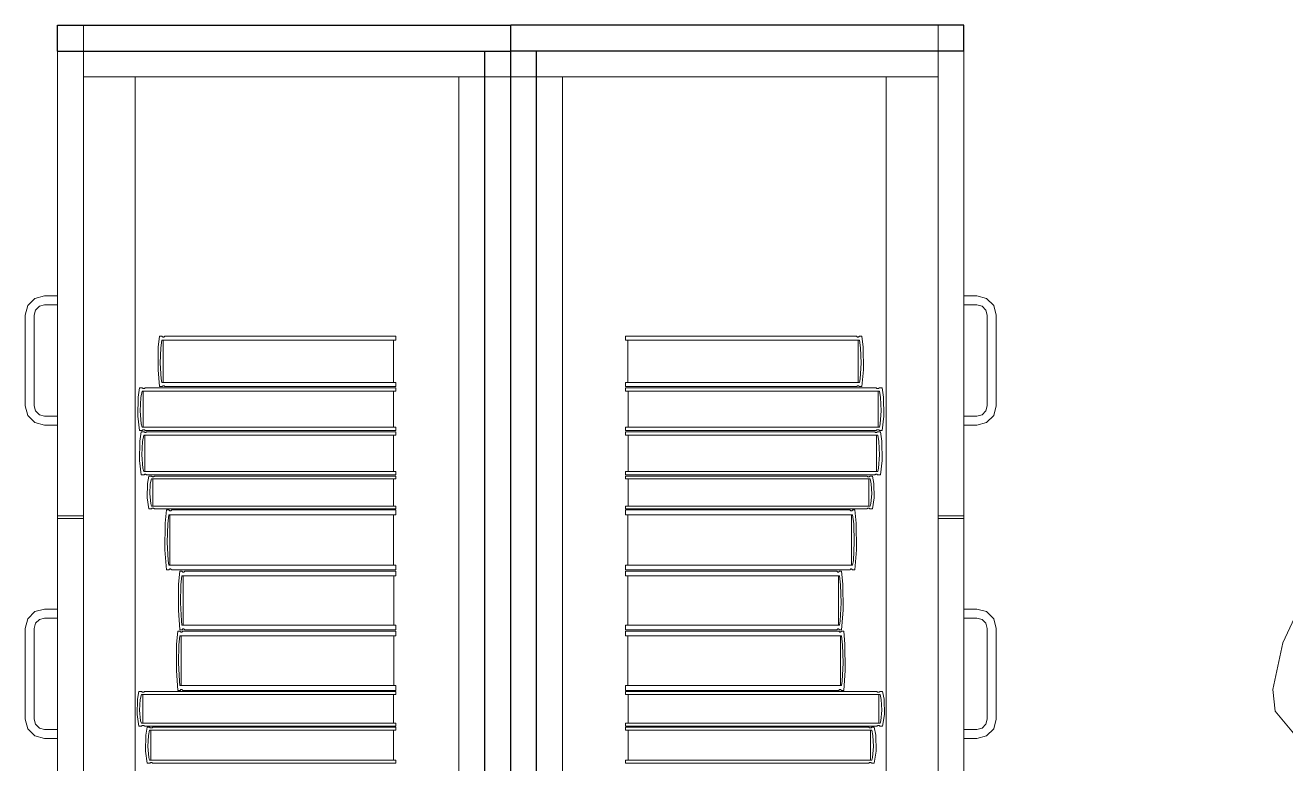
# Model space of a CAD drawing. Header units: inches. Extents: x -38 to 5698, y -33 to 92.
# Drawn here: x 290.36 to 291.334, y 30.779 to 31.35 of the extents above; entities that cross this region are included whole.
import ezdxf

# ---------------------------------------------------------------- set-up
doc = ezdxf.new("R2010")
doc.units = ezdxf.units.IN
doc.header["$MEASUREMENT"] = 0
doc.set_wipeout_variables(frame=1)
doc.linetypes.add('Wipeout_Contour', pattern=[1, 0, -1])
doc.layers.add('Interior - Mobiliario', color=7, linetype='Continuous')

msp = doc.modelspace()

# ---------------------------------------------------------------- linework, layer by layer
at = {"layer": 'Interior - Mobiliario', "color": 175, "linetype": 'Continuous', "lineweight": 13}
for p, q in [((290.71494, 31.33001), (290.40494, 31.33001)), ((290.40494, 31.33001), (290.40494, 29.87001)), ((290.71494, 29.87001), (290.71494, 31.33001)), ((290.75494, 31.33001), (291.06494, 31.33001)), ((290.75494, 29.87001), (290.75494, 31.33001)), ((291.06494, 31.33001), (291.06494, 29.87001)), ((290.44494, 31.31001), (290.40494, 31.31001)), ((290.40494, 31.31001), (290.40494, 29.89001)), ((290.69494, 31.31001), (290.44494, 31.31001)), ((290.44494, 29.89001), (290.44494, 31.31001)), ((290.69494, 31.31001), (290.69494, 29.89001)), ((290.77494, 31.31001), (291.02494, 31.31001)), ((290.77494, 31.31001), (290.77494, 29.89001)), ((291.02494, 31.31001), (291.06494, 31.31001)), ((291.02494, 29.89001), (291.02494, 31.31001)), ((291.06494, 31.31001), (291.06494, 29.89001)), ((290.36195, 31.13351), (290.36744, 31.139)), ((290.36744, 31.139), (290.37494, 31.14101)), ((290.37494, 31.14101), (290.38494, 31.14101)), ((290.38494, 31.14101), (290.38494, 31.13401)), ((291.09494, 31.14101), (291.08494, 31.14101)), ((291.08494, 31.14101), (291.08494, 31.13401)), ((291.10244, 31.139), (291.09494, 31.14101)), ((291.10793, 31.13351), (291.10244, 31.139)), ((290.35994, 31.12601), (290.36195, 31.13351)), ((290.35994, 31.05601), (290.35994, 31.12601)), ((290.36801, 31.13001), (290.36694, 31.12601)), ((290.36694, 31.12601), (290.36694, 31.05601)), ((290.37094, 31.13293), (290.36801, 31.13001)), ((290.37494, 31.13401), (290.37094, 31.13293)), ((290.38494, 31.13401), (290.37494, 31.13401)), ((291.08494, 31.13401), (291.09494, 31.13401)), ((291.09494, 31.13401), (291.09894, 31.13293)), ((291.09894, 31.13293), (291.10187, 31.13001)), ((291.10187, 31.13001), (291.10294, 31.12601)), ((291.10294, 31.12601), (291.10294, 31.05601)), ((291.10994, 31.12601), (291.10793, 31.13351)), ((291.10994, 31.05601), (291.10994, 31.12601)), ((290.46375, 31.10973), (290.46275, 31.10121)), ((290.46574, 31.10973), (290.46375, 31.10973)), ((290.46474, 31.1008), (290.46558, 31.10662)), ((290.46558, 31.10662), (290.64628, 31.10662)), ((290.46584, 31.10958), (290.46574, 31.10973)), ((290.46607, 31.10935), (290.46584, 31.10958)), ((290.46632, 31.10918), (290.46607, 31.10935)), ((290.46658, 31.10909), (290.46632, 31.10918)), ((290.46649, 31.10662), (290.46649, 31.07397)), ((290.46685, 31.10908), (290.46658, 31.10909)), ((290.46712, 31.10915), (290.46685, 31.10908)), ((290.46737, 31.1093), (290.46712, 31.10915)), ((290.46761, 31.10952), (290.46737, 31.1093)), ((290.46776, 31.10973), (290.46761, 31.10952)), ((290.64628, 31.10973), (290.46776, 31.10973)), ((290.64446, 31.07397), (290.64446, 31.10662)), ((290.64628, 31.10662), (290.64628, 31.10973)), ((290.8236, 31.10662), (290.8236, 31.10973)), ((290.8236, 31.10973), (291.00212, 31.10973)), ((291.0043, 31.10662), (290.8236, 31.10662)), ((290.82542, 31.07397), (290.82542, 31.10662)), ((291.00212, 31.10973), (291.00227, 31.10952)), ((291.00227, 31.10952), (291.00251, 31.1093)), ((291.00251, 31.1093), (291.00276, 31.10915)), ((291.00276, 31.10915), (291.00303, 31.10908)), ((291.00303, 31.10908), (291.0033, 31.10909)), ((291.0033, 31.10909), (291.00356, 31.10918)), ((291.00339, 31.10662), (291.00339, 31.07397)), ((291.00356, 31.10918), (291.00381, 31.10935)), ((291.00381, 31.10935), (291.00404, 31.10958)), ((291.00404, 31.10958), (291.00414, 31.10973)), ((291.00414, 31.10973), (291.00613, 31.10973)), ((291.00514, 31.1008), (291.0043, 31.10662)), ((291.00613, 31.10973), (291.00713, 31.10121)), ((290.46275, 31.10121), (290.46253, 31.08382)), ((290.46427, 31.08884), (290.46474, 31.1008)), ((291.00561, 31.08884), (291.00514, 31.1008)), ((291.00713, 31.10121), (291.00735, 31.08382)), ((290.46504, 31.07692), (290.46427, 31.08884)), ((291.00484, 31.07692), (291.00561, 31.08884)), ((290.46253, 31.08382), (290.46375, 31.07086)), ((291.00735, 31.08382), (291.00613, 31.07086)), ((290.44817, 31.06986), (290.44709, 31.06265)), ((290.45033, 31.06986), (290.44817, 31.06986)), ((290.45044, 31.06973), (290.45033, 31.06986)), ((290.45069, 31.06953), (290.45044, 31.06973)), ((290.45096, 31.06939), (290.45069, 31.06953)), ((290.45124, 31.06932), (290.45096, 31.06939)), ((290.45154, 31.06931), (290.45124, 31.06932)), ((290.45183, 31.06937), (290.45154, 31.06931)), ((290.4521, 31.0695), (290.45183, 31.06937)), ((290.45236, 31.06968), (290.4521, 31.0695)), ((290.45252, 31.06986), (290.45236, 31.06968)), ((290.64628, 31.06986), (290.45252, 31.06986)), ((290.46375, 31.07086), (290.46574, 31.07086)), ((290.46558, 31.07397), (290.46504, 31.07692)), ((290.64628, 31.07397), (290.46558, 31.07397)), ((290.46574, 31.07086), (290.46589, 31.07107)), ((290.46589, 31.07107), (290.46612, 31.07129)), ((290.46612, 31.07129), (290.46638, 31.07144)), ((290.46638, 31.07144), (290.46664, 31.07151)), ((290.46664, 31.07151), (290.46691, 31.0715)), ((290.46691, 31.0715), (290.46718, 31.07141)), ((290.46718, 31.07141), (290.46743, 31.07125)), ((290.46743, 31.07125), (290.46766, 31.07101)), ((290.46766, 31.07101), (290.46776, 31.07086)), ((290.46776, 31.07086), (290.64628, 31.07086)), ((290.64628, 31.07086), (290.64628, 31.07397)), ((290.64628, 31.06723), (290.64628, 31.06986)), ((290.8236, 31.07086), (290.8236, 31.07397)), ((290.8236, 31.07397), (291.0043, 31.07397)), ((291.00212, 31.07086), (290.8236, 31.07086)), ((290.8236, 31.06723), (290.8236, 31.06986)), ((290.8236, 31.06986), (291.01736, 31.06986)), ((291.00222, 31.07101), (291.00212, 31.07086)), ((291.00245, 31.07125), (291.00222, 31.07101)), ((291.0027, 31.07141), (291.00245, 31.07125)), ((291.00297, 31.0715), (291.0027, 31.07141)), ((291.00324, 31.07151), (291.00297, 31.0715)), ((291.0035, 31.07144), (291.00324, 31.07151)), ((291.00376, 31.07129), (291.0035, 31.07144)), ((291.00399, 31.07107), (291.00376, 31.07129)), ((291.00414, 31.07086), (291.00399, 31.07107)), ((291.00613, 31.07086), (291.00414, 31.07086)), ((291.0043, 31.07397), (291.00484, 31.07692)), ((291.01736, 31.06986), (291.01752, 31.06968)), ((291.01752, 31.06968), (291.01778, 31.0695)), ((291.01778, 31.0695), (291.01806, 31.06937)), ((291.01806, 31.06937), (291.01834, 31.06931)), ((291.01834, 31.06931), (291.01864, 31.06932)), ((291.01864, 31.06932), (291.01892, 31.06939)), ((291.01892, 31.06939), (291.01919, 31.06953)), ((291.01919, 31.06953), (291.01945, 31.06973)), ((291.01945, 31.06973), (291.01956, 31.06986)), ((291.01956, 31.06986), (291.02171, 31.06986)), ((291.02171, 31.06986), (291.02279, 31.06265)), ((290.44709, 31.06265), (290.44684, 31.04795)), ((290.44874, 31.05219), (290.44924, 31.06231)), ((290.44924, 31.06231), (290.45015, 31.06723)), ((290.45015, 31.06723), (290.64628, 31.06723)), ((290.45114, 31.06723), (290.45114, 31.03962)), ((290.6443, 31.03962), (290.6443, 31.06723)), ((291.01973, 31.06723), (290.8236, 31.06723)), ((290.82558, 31.03962), (290.82558, 31.06723)), ((291.01874, 31.06723), (291.01874, 31.03962)), ((291.02064, 31.06231), (291.01973, 31.06723)), ((291.02114, 31.05219), (291.02064, 31.06231)), ((291.02279, 31.06265), (291.02304, 31.04795)), ((290.36195, 31.04851), (290.35994, 31.05601)), ((290.36744, 31.04302), (290.36195, 31.04851)), ((290.36694, 31.05601), (290.36801, 31.05201)), ((290.36801, 31.05201), (290.37094, 31.04908)), ((290.37094, 31.04908), (290.37494, 31.04801)), ((290.44957, 31.04211), (290.44874, 31.05219)), ((291.02031, 31.04211), (291.02114, 31.05219)), ((291.09894, 31.04908), (291.09494, 31.04801)), ((291.10187, 31.05201), (291.09894, 31.04908)), ((291.10294, 31.05601), (291.10187, 31.05201)), ((291.10244, 31.04302), (291.10793, 31.04851)), ((291.10793, 31.04851), (291.10994, 31.05601)), ((290.37494, 31.04101), (290.36744, 31.04302)), ((290.37494, 31.04801), (290.38494, 31.04801)), ((290.38494, 31.04101), (290.37494, 31.04101)), ((290.38494, 31.04801), (290.38494, 31.04101)), ((290.44684, 31.04795), (290.44817, 31.03699)), ((290.45015, 31.03962), (290.44957, 31.04211)), ((290.64628, 31.03962), (290.45015, 31.03962)), ((290.64628, 31.03699), (290.64628, 31.03962)), ((290.8236, 31.03699), (290.8236, 31.03962)), ((290.8236, 31.03962), (291.01973, 31.03962)), ((291.01973, 31.03962), (291.02031, 31.04211)), ((291.02304, 31.04795), (291.02171, 31.03699)), ((291.09494, 31.04801), (291.08494, 31.04801)), ((291.08494, 31.04801), (291.08494, 31.04101)), ((291.08494, 31.04101), (291.09494, 31.04101)), ((291.09494, 31.04101), (291.10244, 31.04302)), ((290.44841, 31.02867), (290.44816, 31.01373)), ((290.44817, 31.03699), (290.45033, 31.03699)), ((290.44948, 31.03599), (290.44841, 31.02867)), ((290.45162, 31.03599), (290.44948, 31.03599)), ((290.45033, 31.03699), (290.45049, 31.03717)), ((290.45049, 31.03717), (290.45074, 31.03736)), ((290.45055, 31.02832), (290.45145, 31.03332)), ((290.45074, 31.03736), (290.45102, 31.03748)), ((290.45102, 31.03748), (290.45131, 31.03754)), ((290.45131, 31.03754), (290.4516, 31.03753)), ((290.45145, 31.03332), (290.64628, 31.03332)), ((290.4516, 31.03753), (290.45189, 31.03746)), ((290.45173, 31.03586), (290.45162, 31.03599)), ((290.45198, 31.03566), (290.45173, 31.03586)), ((290.45189, 31.03746), (290.45216, 31.03732)), ((290.45225, 31.03552), (290.45198, 31.03566)), ((290.45216, 31.03732), (290.45241, 31.03712)), ((290.45253, 31.03544), (290.45225, 31.03552)), ((290.45241, 31.03712), (290.45252, 31.03699)), ((290.45243, 31.03332), (290.45243, 31.00527)), ((290.45252, 31.03699), (290.64628, 31.03699)), ((290.45282, 31.03543), (290.45253, 31.03544)), ((290.45311, 31.03549), (290.45282, 31.03543)), ((290.45339, 31.03562), (290.45311, 31.03549)), ((290.45364, 31.03581), (290.45339, 31.03562)), ((290.4538, 31.03599), (290.45364, 31.03581)), ((290.64628, 31.03599), (290.4538, 31.03599)), ((290.64432, 31.00527), (290.64432, 31.03332)), ((290.64628, 31.03332), (290.64628, 31.03599)), ((291.01736, 31.03699), (290.8236, 31.03699)), ((290.8236, 31.03332), (290.8236, 31.03599)), ((290.8236, 31.03599), (291.01608, 31.03599)), ((291.01843, 31.03332), (290.8236, 31.03332)), ((290.82557, 31.00527), (290.82557, 31.03332)), ((291.01608, 31.03599), (291.01624, 31.03581)), ((291.01624, 31.03581), (291.0165, 31.03562)), ((291.0165, 31.03562), (291.01677, 31.03549)), ((291.01677, 31.03549), (291.01706, 31.03543)), ((291.01706, 31.03543), (291.01735, 31.03544)), ((291.01735, 31.03544), (291.01763, 31.03552)), ((291.01747, 31.03712), (291.01736, 31.03699)), ((291.01745, 31.03332), (291.01745, 31.00527)), ((291.01772, 31.03732), (291.01747, 31.03712)), ((291.01763, 31.03552), (291.0179, 31.03566)), ((291.01799, 31.03746), (291.01772, 31.03732)), ((291.0179, 31.03566), (291.01815, 31.03586)), ((291.01828, 31.03753), (291.01799, 31.03746)), ((291.01815, 31.03586), (291.01826, 31.03599)), ((291.01826, 31.03599), (291.0204, 31.03599)), ((291.01857, 31.03754), (291.01828, 31.03753)), ((291.01934, 31.02832), (291.01843, 31.03332)), ((291.01886, 31.03748), (291.01857, 31.03754)), ((291.01914, 31.03736), (291.01886, 31.03748)), ((291.01939, 31.03717), (291.01914, 31.03736)), ((291.01956, 31.03699), (291.01939, 31.03717)), ((291.02171, 31.03699), (291.01956, 31.03699)), ((291.0204, 31.03599), (291.02148, 31.02867)), ((291.02148, 31.02867), (291.02172, 31.01373)), ((290.45004, 31.01804), (290.45055, 31.02832)), ((291.01984, 31.01804), (291.01934, 31.02832)), ((290.44816, 31.01373), (290.44948, 31.0026)), ((290.45087, 31.0078), (290.45004, 31.01804)), ((291.01901, 31.0078), (291.01984, 31.01804)), ((291.02172, 31.01373), (291.0204, 31.0026)), ((290.44948, 31.0026), (290.45162, 31.0026)), ((290.45145, 31.00527), (290.45087, 31.0078)), ((290.64628, 31.00527), (290.45145, 31.00527)), ((290.45162, 31.0026), (290.45178, 31.00277)), ((290.45178, 31.00277), (290.45204, 31.00297)), ((290.45204, 31.00297), (290.45231, 31.00309)), ((290.45231, 31.00309), (290.4526, 31.00315)), ((290.4526, 31.00315), (290.45289, 31.00315)), ((290.45289, 31.00315), (290.45317, 31.00307)), ((290.45317, 31.00307), (290.45344, 31.00293)), ((290.45344, 31.00293), (290.45369, 31.00273)), ((290.45369, 31.00273), (290.4538, 31.0026)), ((290.4538, 31.0026), (290.64628, 31.0026)), ((290.45553, 31.0016), (290.45448, 30.9961)), ((290.4576, 31.0016), (290.45553, 31.0016)), ((290.45656, 30.99584), (290.45743, 30.99959)), ((290.45743, 30.99959), (290.64628, 30.99959)), ((290.4577, 31.0015), (290.4576, 31.0016)), ((290.45795, 31.00135), (290.4577, 31.0015)), ((290.45821, 31.00124), (290.45795, 31.00135)), ((290.45848, 31.00118), (290.45821, 31.00124)), ((290.45839, 30.99959), (290.45839, 30.97854)), ((290.45877, 31.00118), (290.45848, 31.00118)), ((290.45904, 31.00122), (290.45877, 31.00118)), ((290.45931, 31.00132), (290.45904, 31.00122)), ((290.45955, 31.00146), (290.45931, 31.00132)), ((290.45971, 31.0016), (290.45955, 31.00146)), ((290.64628, 31.0016), (290.45971, 31.0016)), ((290.64438, 30.97854), (290.64438, 30.99959)), ((290.64628, 31.0026), (290.64628, 31.00527)), ((290.64628, 30.99959), (290.64628, 31.0016)), ((290.8236, 31.0026), (290.8236, 31.00527)), ((290.8236, 31.00527), (291.01843, 31.00527)), ((291.01608, 31.0026), (290.8236, 31.0026)), ((290.8236, 30.99959), (290.8236, 31.0016)), ((290.8236, 31.0016), (291.01017, 31.0016)), ((291.01245, 30.99959), (290.8236, 30.99959)), ((290.82551, 30.97854), (290.82551, 30.99959)), ((291.01017, 31.0016), (291.01033, 31.00146)), ((291.01033, 31.00146), (291.01057, 31.00132)), ((291.01057, 31.00132), (291.01084, 31.00122)), ((291.01084, 31.00122), (291.01112, 31.00118)), ((291.01112, 31.00118), (291.0114, 31.00118)), ((291.0114, 31.00118), (291.01167, 31.00124)), ((291.01149, 30.99959), (291.01149, 30.97854)), ((291.01167, 31.00124), (291.01194, 31.00135)), ((291.01194, 31.00135), (291.01218, 31.0015)), ((291.01218, 31.0015), (291.01228, 31.0016)), ((291.01228, 31.0016), (291.01436, 31.0016)), ((291.01332, 30.99584), (291.01245, 30.99959)), ((291.01436, 31.0016), (291.0154, 30.9961)), ((291.01619, 31.00273), (291.01608, 31.0026)), ((291.01644, 31.00293), (291.01619, 31.00273)), ((291.01671, 31.00307), (291.01644, 31.00293)), ((291.01699, 31.00315), (291.01671, 31.00307)), ((291.01728, 31.00315), (291.01699, 31.00315)), ((291.01757, 31.00309), (291.01728, 31.00315)), ((291.01784, 31.00297), (291.01757, 31.00309)), ((291.0181, 31.00277), (291.01784, 31.00297)), ((291.01826, 31.0026), (291.0181, 31.00277)), ((291.0204, 31.0026), (291.01826, 31.0026)), ((291.01843, 31.00527), (291.01901, 31.0078)), ((290.45448, 30.9961), (290.45424, 30.98489)), ((290.45607, 30.98813), (290.45656, 30.99584)), ((291.01381, 30.98813), (291.01332, 30.99584)), ((291.0154, 30.9961), (291.01564, 30.98489)), ((290.45424, 30.98489), (290.45553, 30.97654)), ((290.45687, 30.98044), (290.45607, 30.98813)), ((290.45743, 30.97854), (290.45687, 30.98044)), ((291.01245, 30.97854), (291.01301, 30.98044)), ((291.01301, 30.98044), (291.01381, 30.98813)), ((291.01564, 30.98489), (291.01436, 30.97654)), ((290.38494, 30.97101), (290.40494, 30.97101)), ((290.45553, 30.97654), (290.4576, 30.97654)), ((290.64628, 30.97854), (290.45743, 30.97854)), ((290.4576, 30.97654), (290.45776, 30.97667)), ((290.45776, 30.97667), (290.458, 30.97681)), ((290.458, 30.97681), (290.45827, 30.97691)), ((290.45827, 30.97691), (290.45855, 30.97696)), ((290.45855, 30.97696), (290.45883, 30.97695)), ((290.45883, 30.97695), (290.4591, 30.97689)), ((290.4591, 30.97689), (290.45937, 30.97679)), ((290.45937, 30.97679), (290.45961, 30.97663)), ((290.45961, 30.97663), (290.45971, 30.97654)), ((290.45971, 30.97654), (290.64628, 30.97654)), ((290.46909, 30.97554), (290.46812, 30.96538)), ((290.47102, 30.97554), (290.46909, 30.97554)), ((290.47005, 30.9649), (290.47086, 30.97183)), ((290.47086, 30.97183), (290.64628, 30.97183)), ((290.47111, 30.97536), (290.47102, 30.97554)), ((290.47134, 30.97508), (290.47111, 30.97536)), ((290.47158, 30.97488), (290.47134, 30.97508)), ((290.47184, 30.97477), (290.47158, 30.97488)), ((290.47175, 30.97183), (290.47175, 30.93293)), ((290.4721, 30.97476), (290.47184, 30.97477)), ((290.47236, 30.97485), (290.4721, 30.97476)), ((290.4726, 30.97502), (290.47236, 30.97485)), ((290.47283, 30.97529), (290.4726, 30.97502)), ((290.47298, 30.97554), (290.47283, 30.97529)), ((290.64628, 30.97554), (290.47298, 30.97554)), ((290.64451, 30.93293), (290.64451, 30.97183)), ((290.64628, 30.97654), (290.64628, 30.97854)), ((290.64628, 30.97183), (290.64628, 30.97554)), ((290.8236, 30.97654), (290.8236, 30.97854)), ((290.8236, 30.97854), (291.01245, 30.97854)), ((291.01017, 30.97654), (290.8236, 30.97654)), ((290.8236, 30.97183), (290.8236, 30.97554)), ((290.8236, 30.97554), (290.9969, 30.97554)), ((290.99902, 30.97183), (290.8236, 30.97183)), ((290.82537, 30.93293), (290.82537, 30.97183)), ((290.9969, 30.97554), (290.99705, 30.97529)), ((290.99705, 30.97529), (290.99728, 30.97502)), ((290.99728, 30.97502), (290.99752, 30.97485)), ((290.99752, 30.97485), (290.99778, 30.97476)), ((290.99778, 30.97476), (290.99804, 30.97477)), ((290.99804, 30.97477), (290.9983, 30.97488)), ((290.99813, 30.97183), (290.99813, 30.93293)), ((290.9983, 30.97488), (290.99854, 30.97508)), ((290.99854, 30.97508), (290.99877, 30.97536)), ((290.99877, 30.97536), (290.99887, 30.97554)), ((290.99887, 30.97554), (291.00079, 30.97554)), ((290.99983, 30.9649), (290.99902, 30.97183)), ((291.00079, 30.97554), (291.00176, 30.96538)), ((291.01028, 30.97663), (291.01017, 30.97654)), ((291.01052, 30.97679), (291.01028, 30.97663)), ((291.01078, 30.97689), (291.01052, 30.97679)), ((291.01105, 30.97695), (291.01078, 30.97689)), ((291.01134, 30.97696), (291.01105, 30.97695)), ((291.01161, 30.97691), (291.01134, 30.97696)), ((291.01188, 30.97681), (291.01161, 30.97691)), ((291.01212, 30.97667), (291.01188, 30.97681)), ((291.01228, 30.97654), (291.01212, 30.97667)), ((291.01436, 30.97654), (291.01228, 30.97654)), ((291.08494, 30.97101), (291.06494, 30.97101)), ((290.38494, 30.61001), (290.38494, 30.96901)), ((290.38494, 30.96901), (290.40494, 30.96901)), ((290.40494, 30.61001), (290.40494, 30.96901)), ((290.46812, 30.96538), (290.4679, 30.94467)), ((290.4696, 30.95064), (290.47005, 30.9649)), ((291.00028, 30.95064), (290.99983, 30.9649)), ((291.00176, 30.96538), (291.00198, 30.94467)), ((291.06494, 30.61001), (291.06494, 30.96901)), ((291.08494, 30.96901), (291.06494, 30.96901)), ((291.08494, 30.61001), (291.08494, 30.96901)), ((290.4679, 30.94467), (290.46909, 30.92923)), ((290.47034, 30.93645), (290.4696, 30.95064)), ((290.99954, 30.93645), (291.00028, 30.95064)), ((291.00198, 30.94467), (291.00079, 30.92923)), ((290.47086, 30.93293), (290.47034, 30.93645)), ((290.64628, 30.93293), (290.47086, 30.93293)), ((290.64628, 30.92923), (290.64628, 30.93293)), ((290.8236, 30.92923), (290.8236, 30.93293)), ((290.8236, 30.93293), (290.99902, 30.93293)), ((290.99902, 30.93293), (290.99954, 30.93645)), ((290.46909, 30.92923), (290.47102, 30.92923)), ((290.47102, 30.92923), (290.47116, 30.92948)), ((290.47116, 30.92948), (290.47139, 30.92974)), ((290.47139, 30.92974), (290.47164, 30.92992)), ((290.47164, 30.92992), (290.4719, 30.93)), ((290.4719, 30.93), (290.47216, 30.92999)), ((290.47216, 30.92999), (290.47241, 30.92989)), ((290.47241, 30.92989), (290.47266, 30.92969)), ((290.47266, 30.92969), (290.47288, 30.92941)), ((290.47288, 30.92941), (290.47298, 30.92923)), ((290.47298, 30.92923), (290.64628, 30.92923)), ((290.47936, 30.92823), (290.47845, 30.9183)), ((290.48118, 30.92823), (290.47936, 30.92823)), ((290.48026, 30.91782), (290.48103, 30.92461)), ((290.48103, 30.92461), (290.64628, 30.92461)), ((290.48127, 30.92805), (290.48118, 30.92823)), ((290.48148, 30.92778), (290.48127, 30.92805)), ((290.48171, 30.92759), (290.48148, 30.92778)), ((290.48195, 30.92748), (290.48171, 30.92759)), ((290.48187, 30.92461), (290.48187, 30.88657)), ((290.4822, 30.92747), (290.48195, 30.92748)), ((290.48244, 30.92755), (290.4822, 30.92747)), ((290.48267, 30.92773), (290.48244, 30.92755)), ((290.48289, 30.92799), (290.48267, 30.92773)), ((290.48302, 30.92823), (290.48289, 30.92799)), ((290.64628, 30.92823), (290.48302, 30.92823)), ((290.64461, 30.88657), (290.64461, 30.92461)), ((290.64628, 30.92461), (290.64628, 30.92823)), ((290.9969, 30.92923), (290.8236, 30.92923)), ((290.8236, 30.92461), (290.8236, 30.92823)), ((290.8236, 30.92823), (290.98686, 30.92823)), ((290.98885, 30.92461), (290.8236, 30.92461)), ((290.82527, 30.88657), (290.82527, 30.92461)), ((290.98686, 30.92823), (290.98699, 30.92799)), ((290.98699, 30.92799), (290.98721, 30.92773)), ((290.98721, 30.92773), (290.98744, 30.92755)), ((290.98744, 30.92755), (290.98768, 30.92747)), ((290.98768, 30.92747), (290.98793, 30.92748)), ((290.98793, 30.92748), (290.98817, 30.92759)), ((290.98802, 30.92461), (290.98802, 30.88657)), ((290.98817, 30.92759), (290.9884, 30.92778)), ((290.9884, 30.92778), (290.98861, 30.92805)), ((290.98861, 30.92805), (290.9887, 30.92823)), ((290.9887, 30.92823), (290.99052, 30.92823)), ((290.98962, 30.91782), (290.98885, 30.92461)), ((290.99052, 30.92823), (290.99143, 30.9183)), ((290.997, 30.92941), (290.9969, 30.92923)), ((290.99722, 30.92969), (290.997, 30.92941)), ((290.99747, 30.92989), (290.99722, 30.92969)), ((290.99772, 30.92999), (290.99747, 30.92989)), ((290.99799, 30.93), (290.99772, 30.92999)), ((290.99824, 30.92992), (290.99799, 30.93)), ((290.99849, 30.92974), (290.99824, 30.92992)), ((290.99872, 30.92948), (290.99849, 30.92974)), ((290.99887, 30.92923), (290.99872, 30.92948)), ((291.00079, 30.92923), (290.99887, 30.92923)), ((290.47845, 30.9183), (290.47824, 30.89805)), ((290.47984, 30.90389), (290.48026, 30.91782)), ((290.99004, 30.90389), (290.98962, 30.91782)), ((290.99143, 30.9183), (290.99164, 30.89805)), ((290.48054, 30.89), (290.47984, 30.90389)), ((290.98934, 30.89), (290.99004, 30.90389)), ((290.36744, 30.897), (290.36195, 30.89151)), ((290.37494, 30.89901), (290.36744, 30.897)), ((290.38494, 30.89901), (290.37494, 30.89901)), ((290.38494, 30.89201), (290.38494, 30.89901)), ((290.47824, 30.89805), (290.47936, 30.88294)), ((290.99164, 30.89805), (290.99052, 30.88294)), ((291.08494, 30.89901), (291.09494, 30.89901)), ((291.08494, 30.89201), (291.08494, 30.89901)), ((291.09494, 30.89901), (291.10244, 30.897)), ((291.10244, 30.897), (291.10793, 30.89151)), ((290.36195, 30.89151), (290.35994, 30.88401)), ((290.35994, 30.88401), (290.35994, 30.81401)), ((290.36694, 30.88401), (290.36801, 30.88801)), ((290.36694, 30.81401), (290.36694, 30.88401)), ((290.36801, 30.88801), (290.37094, 30.89093)), ((290.37094, 30.89093), (290.37494, 30.89201)), ((290.37494, 30.89201), (290.38494, 30.89201)), ((290.47936, 30.88294), (290.48118, 30.88294)), ((290.48103, 30.88657), (290.48054, 30.89)), ((290.64628, 30.88657), (290.48103, 30.88657)), ((290.48118, 30.88294), (290.48131, 30.88319)), ((290.48131, 30.88319), (290.48153, 30.88345)), ((290.48153, 30.88345), (290.48176, 30.88362)), ((290.48176, 30.88362), (290.482, 30.8837)), ((290.482, 30.8837), (290.48225, 30.88369)), ((290.48225, 30.88369), (290.48249, 30.88359)), ((290.48249, 30.88359), (290.48272, 30.8834)), ((290.48272, 30.8834), (290.48293, 30.88312)), ((290.48293, 30.88312), (290.48302, 30.88294)), ((290.48302, 30.88294), (290.64628, 30.88294)), ((290.64628, 30.88294), (290.64628, 30.88657)), ((290.8236, 30.88294), (290.8236, 30.88657)), ((290.8236, 30.88657), (290.98885, 30.88657)), ((290.98686, 30.88294), (290.8236, 30.88294)), ((290.98695, 30.88312), (290.98686, 30.88294)), ((290.98716, 30.8834), (290.98695, 30.88312)), ((290.98739, 30.88359), (290.98716, 30.8834)), ((290.98763, 30.88369), (290.98739, 30.88359)), ((290.98788, 30.8837), (290.98763, 30.88369)), ((290.98812, 30.88362), (290.98788, 30.8837)), ((290.98835, 30.88345), (290.98812, 30.88362)), ((290.98857, 30.88319), (290.98835, 30.88345)), ((290.9887, 30.88294), (290.98857, 30.88319)), ((290.99052, 30.88294), (290.9887, 30.88294)), ((290.98885, 30.88657), (290.98934, 30.89)), ((291.09494, 30.89201), (291.08494, 30.89201)), ((291.09894, 30.89093), (291.09494, 30.89201)), ((291.10187, 30.88801), (291.09894, 30.89093)), ((291.10294, 30.88401), (291.10187, 30.88801)), ((291.10294, 30.81401), (291.10294, 30.88401)), ((291.10793, 30.89151), (291.10994, 30.88401)), ((291.10994, 30.88401), (291.10994, 30.81401)), ((291.33131, 30.87298), (291.34029, 30.89221)), ((290.47779, 30.88194), (290.47687, 30.87192)), ((290.47962, 30.88194), (290.47779, 30.88194)), ((290.4787, 30.87144), (290.47948, 30.87829)), ((290.47948, 30.87829), (290.64628, 30.87829)), ((290.47972, 30.88177), (290.47962, 30.88194)), ((290.47993, 30.88149), (290.47972, 30.88177)), ((290.48016, 30.88129), (290.47993, 30.88149)), ((290.48041, 30.88119), (290.48016, 30.88129)), ((290.48032, 30.87829), (290.48032, 30.83987)), ((290.48065, 30.88118), (290.48041, 30.88119)), ((290.4809, 30.88126), (290.48065, 30.88118)), ((290.48113, 30.88144), (290.4809, 30.88126)), ((290.48135, 30.8817), (290.48113, 30.88144)), ((290.48149, 30.88194), (290.48135, 30.8817)), ((290.64628, 30.88194), (290.48149, 30.88194)), ((290.6446, 30.83987), (290.6446, 30.87829)), ((290.64628, 30.87829), (290.64628, 30.88194)), ((290.8236, 30.87829), (290.8236, 30.88194)), ((290.8236, 30.88194), (290.98839, 30.88194)), ((290.9904, 30.87829), (290.8236, 30.87829)), ((290.82528, 30.83987), (290.82528, 30.87829)), ((290.98839, 30.88194), (290.98853, 30.8817)), ((290.98853, 30.8817), (290.98875, 30.88144)), ((290.98875, 30.88144), (290.98898, 30.88126)), ((290.98898, 30.88126), (290.98923, 30.88118)), ((290.98923, 30.88118), (290.98947, 30.88119)), ((290.98947, 30.88119), (290.98972, 30.88129)), ((290.98956, 30.87829), (290.98956, 30.83987)), ((290.98972, 30.88129), (290.98995, 30.88149)), ((290.98995, 30.88149), (290.99016, 30.88177)), ((290.99016, 30.88177), (290.99026, 30.88194)), ((290.99026, 30.88194), (290.99209, 30.88194)), ((290.99118, 30.87144), (290.9904, 30.87829)), ((290.99209, 30.88194), (290.99301, 30.87192)), ((291.32356, 30.83685), (291.33131, 30.87298)), ((290.47687, 30.87192), (290.47666, 30.85147)), ((290.47827, 30.85736), (290.4787, 30.87144)), ((290.99161, 30.85736), (290.99118, 30.87144)), ((290.99301, 30.87192), (290.99322, 30.85147)), ((290.47898, 30.84334), (290.47827, 30.85736)), ((290.9909, 30.84334), (290.99161, 30.85736)), ((290.47666, 30.85147), (290.47779, 30.83622)), ((290.99322, 30.85147), (290.99209, 30.83622)), ((290.44771, 30.83522), (290.44662, 30.82939)), ((290.44987, 30.83522), (290.44771, 30.83522)), ((290.44998, 30.83511), (290.44987, 30.83522)), ((290.45023, 30.83495), (290.44998, 30.83511)), ((290.4505, 30.83484), (290.45023, 30.83495)), ((290.45079, 30.83478), (290.4505, 30.83484)), ((290.45108, 30.83477), (290.45079, 30.83478)), ((290.45137, 30.83482), (290.45108, 30.83477)), ((290.45165, 30.83492), (290.45137, 30.83482)), ((290.4519, 30.83507), (290.45165, 30.83492)), ((290.45207, 30.83522), (290.4519, 30.83507)), ((290.64628, 30.83522), (290.45207, 30.83522)), ((290.47779, 30.83622), (290.47962, 30.83622)), ((290.47948, 30.83987), (290.47898, 30.84334)), ((290.64628, 30.83987), (290.47948, 30.83987)), ((290.47962, 30.83622), (290.47976, 30.83646)), ((290.47976, 30.83646), (290.47998, 30.83672)), ((290.47998, 30.83672), (290.48022, 30.8369)), ((290.48022, 30.8369), (290.48046, 30.83698)), ((290.48046, 30.83698), (290.48071, 30.83697)), ((290.48071, 30.83697), (290.48095, 30.83687)), ((290.48095, 30.83687), (290.48118, 30.83667)), ((290.48118, 30.83667), (290.4814, 30.83639)), ((290.4814, 30.83639), (290.48149, 30.83622)), ((290.48149, 30.83622), (290.64628, 30.83622)), ((290.64628, 30.83622), (290.64628, 30.83987)), ((290.64628, 30.83309), (290.64628, 30.83522)), ((290.8236, 30.83622), (290.8236, 30.83987)), ((290.8236, 30.83987), (290.9904, 30.83987)), ((290.98839, 30.83622), (290.8236, 30.83622)), ((290.8236, 30.83309), (290.8236, 30.83522)), ((290.8236, 30.83522), (291.01781, 30.83522)), ((290.98848, 30.83639), (290.98839, 30.83622)), ((290.9887, 30.83667), (290.98848, 30.83639)), ((290.98893, 30.83687), (290.9887, 30.83667)), ((290.98917, 30.83697), (290.98893, 30.83687)), ((290.98942, 30.83698), (290.98917, 30.83697)), ((290.98967, 30.8369), (290.98942, 30.83698)), ((290.9899, 30.83672), (290.98967, 30.8369)), ((290.99012, 30.83646), (290.9899, 30.83672)), ((290.99026, 30.83622), (290.99012, 30.83646)), ((290.99209, 30.83622), (290.99026, 30.83622)), ((290.9904, 30.83987), (290.9909, 30.84334)), ((291.01781, 30.83522), (291.01798, 30.83507)), ((291.01798, 30.83507), (291.01823, 30.83492)), ((291.01823, 30.83492), (291.01851, 30.83482)), ((291.01851, 30.83482), (291.0188, 30.83477)), ((291.0188, 30.83477), (291.01909, 30.83478)), ((291.01909, 30.83478), (291.01938, 30.83484)), ((291.01938, 30.83484), (291.01965, 30.83495)), ((291.01965, 30.83495), (291.0199, 30.83511)), ((291.0199, 30.83511), (291.02001, 30.83522)), ((291.02001, 30.83522), (291.02217, 30.83522)), ((291.02217, 30.83522), (291.02326, 30.82939)), ((291.32543, 30.82007), (291.32356, 30.83685)), ((290.44662, 30.82939), (290.44637, 30.81751)), ((290.44828, 30.82093), (290.44878, 30.82911)), ((290.44878, 30.82911), (290.44969, 30.83309)), ((290.44969, 30.83309), (290.64628, 30.83309)), ((290.45069, 30.83309), (290.45069, 30.81077)), ((290.6443, 30.81077), (290.6443, 30.83309)), ((291.02019, 30.83309), (290.8236, 30.83309)), ((290.82558, 30.81077), (290.82558, 30.83309)), ((291.01919, 30.83309), (291.01919, 30.81077)), ((291.0211, 30.82911), (291.02019, 30.83309)), ((291.0216, 30.82093), (291.0211, 30.82911)), ((291.02326, 30.82939), (291.02351, 30.81751)), ((290.44637, 30.81751), (290.44771, 30.80865)), ((290.44911, 30.81279), (290.44828, 30.82093)), ((291.02078, 30.81279), (291.0216, 30.82093)), ((291.02351, 30.81751), (291.02217, 30.80865)), ((291.34862, 30.79223), (291.32543, 30.82007)), ((290.35994, 30.81401), (290.36195, 30.80651)), ((290.36195, 30.80651), (290.36744, 30.80102)), ((290.36801, 30.81001), (290.36694, 30.81401)), ((290.37094, 30.80708), (290.36801, 30.81001)), ((290.37494, 30.80601), (290.37094, 30.80708)), ((290.38494, 30.80601), (290.37494, 30.80601)), ((290.38494, 30.79901), (290.38494, 30.80601)), ((290.44771, 30.80865), (290.44987, 30.80865)), ((290.44969, 30.81077), (290.44911, 30.81279)), ((290.64628, 30.81077), (290.44969, 30.81077)), ((290.44987, 30.80865), (290.45003, 30.80879)), ((290.45003, 30.80879), (290.45029, 30.80894)), ((290.45029, 30.80894), (290.45056, 30.80904)), ((290.45056, 30.80904), (290.45085, 30.80909)), ((290.45085, 30.80909), (290.45115, 30.80908)), ((290.45115, 30.80908), (290.45143, 30.80902)), ((290.45143, 30.80902), (290.45171, 30.80891)), ((290.45171, 30.80891), (290.45196, 30.80875)), ((290.45196, 30.80875), (290.45207, 30.80865)), ((290.45207, 30.80865), (290.64628, 30.80865)), ((290.45413, 30.80765), (290.45307, 30.80158)), ((290.45621, 30.80765), (290.45413, 30.80765)), ((290.45516, 30.80129), (290.45605, 30.80543)), ((290.45605, 30.80543), (290.64628, 30.80543)), ((290.45632, 30.80754), (290.45621, 30.80765)), ((290.45656, 30.80737), (290.45632, 30.80754)), ((290.45683, 30.80725), (290.45656, 30.80737)), ((290.45711, 30.80719), (290.45683, 30.80725)), ((290.45701, 30.80543), (290.45701, 30.78219)), ((290.45739, 30.80718), (290.45711, 30.80719)), ((290.45767, 30.80723), (290.45739, 30.80718)), ((290.45794, 30.80734), (290.45767, 30.80723)), ((290.45819, 30.8075), (290.45794, 30.80734)), ((290.45834, 30.80765), (290.45819, 30.8075)), ((290.64628, 30.80765), (290.45834, 30.80765)), ((290.64436, 30.78219), (290.64436, 30.80543)), ((290.64628, 30.80865), (290.64628, 30.81077)), ((290.64628, 30.80543), (290.64628, 30.80765)), ((290.8236, 30.80865), (290.8236, 30.81077)), ((290.8236, 30.81077), (291.02019, 30.81077)), ((291.01781, 30.80865), (290.8236, 30.80865)), ((290.8236, 30.80543), (290.8236, 30.80765)), ((290.8236, 30.80765), (291.01154, 30.80765)), ((291.01383, 30.80543), (290.8236, 30.80543)), ((290.82552, 30.78219), (290.82552, 30.80543)), ((291.01154, 30.80765), (291.0117, 30.8075)), ((291.0117, 30.8075), (291.01194, 30.80734)), ((291.01194, 30.80734), (291.01221, 30.80723)), ((291.01221, 30.80723), (291.01249, 30.80718)), ((291.01249, 30.80718), (291.01277, 30.80719)), ((291.01277, 30.80719), (291.01305, 30.80725)), ((291.01287, 30.80543), (291.01287, 30.78219)), ((291.01305, 30.80725), (291.01332, 30.80737)), ((291.01332, 30.80737), (291.01356, 30.80754)), ((291.01356, 30.80754), (291.01367, 30.80765)), ((291.01367, 30.80765), (291.01575, 30.80765)), ((291.01472, 30.80129), (291.01383, 30.80543)), ((291.01575, 30.80765), (291.01681, 30.80158)), ((291.01792, 30.80875), (291.01781, 30.80865)), ((291.01818, 30.80891), (291.01792, 30.80875)), ((291.01845, 30.80902), (291.01818, 30.80891)), ((291.01874, 30.80908), (291.01845, 30.80902)), ((291.01903, 30.80909), (291.01874, 30.80908)), ((291.01932, 30.80904), (291.01903, 30.80909)), ((291.01959, 30.80894), (291.01932, 30.80904)), ((291.01985, 30.80879), (291.01959, 30.80894)), ((291.02001, 30.80865), (291.01985, 30.80879)), ((291.02217, 30.80865), (291.02001, 30.80865)), ((291.02019, 30.81077), (291.02078, 30.81279)), ((291.08494, 30.80601), (291.09494, 30.80601)), ((291.08494, 30.79901), (291.08494, 30.80601)), ((291.09494, 30.80601), (291.09894, 30.80708)), ((291.09894, 30.80708), (291.10187, 30.81001)), ((291.10187, 30.81001), (291.10294, 30.81401)), ((291.10793, 30.80651), (291.10244, 30.80102)), ((291.10994, 30.81401), (291.10793, 30.80651)), ((290.36744, 30.80102), (290.37494, 30.79901)), ((290.37494, 30.79901), (290.38494, 30.79901)), ((290.45307, 30.80158), (290.45284, 30.7892)), ((290.45468, 30.79277), (290.45516, 30.80129)), ((291.01521, 30.79277), (291.01472, 30.80129)), ((291.01681, 30.80158), (291.01705, 30.7892)), ((291.09494, 30.79901), (291.08494, 30.79901)), ((291.10244, 30.80102), (291.09494, 30.79901)), ((290.45284, 30.7892), (290.45413, 30.77998)), ((290.45548, 30.78429), (290.45468, 30.79277)), ((291.0144, 30.78429), (291.01521, 30.79277)), ((291.01705, 30.7892), (291.01575, 30.77998)), ((290.45413, 30.77998), (290.45621, 30.77998)), ((290.45605, 30.78219), (290.45548, 30.78429)), ((290.64628, 30.78219), (290.45605, 30.78219)), ((290.45621, 30.77998), (290.45637, 30.78013)), ((290.45637, 30.78013), (290.45662, 30.78028)), ((290.45662, 30.78028), (290.45689, 30.78039)), ((290.45689, 30.78039), (290.45717, 30.78044)), ((290.45717, 30.78044), (290.45745, 30.78043)), ((290.45745, 30.78043), (290.45773, 30.78037)), ((290.45773, 30.78037), (290.45799, 30.78025)), ((290.45799, 30.78025), (290.45824, 30.78008)), ((290.45824, 30.78008), (290.45834, 30.77998)), ((290.45834, 30.77998), (290.64628, 30.77998)), ((290.64628, 30.77998), (290.64628, 30.78219)), ((290.8236, 30.77998), (290.8236, 30.78219)), ((290.8236, 30.78219), (291.01383, 30.78219)), ((291.01154, 30.77998), (290.8236, 30.77998)), ((291.01164, 30.78008), (291.01154, 30.77998)), ((291.01189, 30.78025), (291.01164, 30.78008)), ((291.01215, 30.78037), (291.01189, 30.78025)), ((291.01243, 30.78043), (291.01215, 30.78037)), ((291.01271, 30.78044), (291.01243, 30.78043)), ((291.01299, 30.78039), (291.01271, 30.78044)), ((291.01326, 30.78028), (291.01299, 30.78039)), ((291.01351, 30.78013), (291.01326, 30.78028)), ((291.01367, 30.77998), (291.01351, 30.78013)), ((291.01575, 30.77998), (291.01367, 30.77998)), ((291.01383, 30.78219), (291.0144, 30.78429))]:
    msp.add_line(p, q, dxfattribs=at)

# ---------------------------------------------------------------- next in the draw order: wipeouts: each hides what was drawn before it
at = {"color": 254, "linetype": 'Wipeout_Contour', "lineweight": 0, "ltscale": 9702.380634}
msp.add_wipeout([(290.71494, 31.33001), (290.71494, 29.87001), (290.73494, 29.87001), (290.73494, 31.33001)], dxfattribs=at).dxf.layer = 'Interior - Mobiliario'

# ---------------------------------------------------------------- next in the draw order: linework, layer by layer
at = {"layer": 'Interior - Mobiliario', "color": 175, "linetype": 'Continuous', "lineweight": 30}
for p, q in [((290.71494, 31.33001), (290.73494, 31.33001)), ((290.71494, 29.87001), (290.71494, 31.33001)), ((290.73494, 29.87001), (290.73494, 31.33001))]:
    msp.add_line(p, q, dxfattribs=at)
at = {"layer": 'Interior - Mobiliario', "color": 175, "linetype": 'Continuous', "lineweight": 13}
for p, q in [((290.73494, 31.33001), (290.71494, 31.33001)), ((290.71494, 31.33001), (290.71494, 29.87001)), ((290.73494, 29.87001), (290.73494, 31.33001)), ((290.73494, 31.31001), (290.69494, 31.31001)), ((290.73494, 29.89001), (290.73494, 31.31001))]:
    msp.add_line(p, q, dxfattribs=at)

# ---------------------------------------------------------------- next in the draw order: wipeouts: each hides what was drawn before it
at = {"color": 254, "linetype": 'Wipeout_Contour', "lineweight": 0, "ltscale": 9701.758049}
msp.add_wipeout([(290.38494, 31.35001), (290.38494, 31.33001), (290.73494, 31.33001), (290.73494, 31.35001)], dxfattribs=at).dxf.layer = 'Interior - Mobiliario'

# ---------------------------------------------------------------- next in the draw order: linework, layer by layer
at = {"layer": 'Interior - Mobiliario', "color": 175, "linetype": 'Continuous', "lineweight": 30}
for p, q in [((290.38494, 31.35001), (290.73494, 31.35001)), ((290.38494, 31.33001), (290.38494, 31.35001)), ((290.73494, 31.33001), (290.73494, 31.35001)), ((290.38494, 31.33001), (290.73494, 31.33001))]:
    msp.add_line(p, q, dxfattribs=at)
at = {"layer": 'Interior - Mobiliario', "color": 175, "linetype": 'Continuous', "lineweight": 13}
for p, q in [((290.73494, 31.35001), (290.38494, 31.35001)), ((290.38494, 31.35001), (290.38494, 31.33001)), ((290.38494, 31.35001), (290.73494, 31.35001)), ((290.38494, 29.85001), (290.38494, 31.35001)), ((290.73494, 31.35001), (290.40494, 31.35001)), ((290.40494, 31.35001), (290.40494, 31.31001)), ((290.73494, 31.33001), (290.73494, 31.35001)), ((290.73494, 31.31001), (290.73494, 31.35001)), ((290.73494, 31.35001), (290.73494, 29.85001)), ((290.38494, 31.33001), (290.73494, 31.33001)), ((290.73494, 31.33001), (290.38494, 31.33001)), ((290.38494, 31.33001), (290.38494, 29.87001)), ((290.71494, 31.33001), (290.38494, 31.33001)), ((290.38494, 31.33001), (290.38494, 29.87001)), ((290.38494, 31.33001), (290.38494, 30.97101)), ((290.38494, 31.33001), (290.40494, 31.33001)), ((290.71494, 31.33001), (290.40494, 31.33001)), ((290.40494, 31.33001), (290.40494, 29.87001)), ((290.71494, 31.33001), (290.40494, 31.33001)), ((290.40494, 31.33001), (290.40494, 29.87001)), ((290.40494, 31.33001), (290.40494, 30.97101)), ((290.71494, 29.87001), (290.71494, 31.33001)), ((290.71494, 29.87001), (290.71494, 31.33001)), ((290.71494, 29.87001), (290.71494, 31.33001)), ((290.73494, 29.87001), (290.73494, 31.33001))]:
    msp.add_line(p, q, dxfattribs=at)

# ---------------------------------------------------------------- next in the draw order: wipeouts: each hides what was drawn before it
at = {"color": 254, "linetype": 'Wipeout_Contour', "lineweight": 0, "ltscale": 9702.460628}
msp.add_wipeout([(290.75494, 31.33001), (290.73494, 31.33001), (290.73494, 29.87001), (290.75494, 29.87001)], dxfattribs=at).dxf.layer = 'Interior - Mobiliario'

# ---------------------------------------------------------------- next in the draw order: linework, layer by layer
at = {"layer": 'Interior - Mobiliario', "color": 175, "linetype": 'Continuous', "lineweight": 30}
for p, q in [((290.73494, 29.87001), (290.73494, 31.33001)), ((290.75494, 31.33001), (290.73494, 31.33001)), ((290.75494, 29.87001), (290.75494, 31.33001))]:
    msp.add_line(p, q, dxfattribs=at)
at = {"layer": 'Interior - Mobiliario', "color": 175, "linetype": 'Continuous', "lineweight": 13}
for p, q in [((290.73494, 31.33001), (290.75494, 31.33001)), ((290.73494, 29.87001), (290.73494, 31.33001)), ((290.75494, 31.33001), (290.75494, 29.87001)), ((290.73494, 31.31001), (290.77494, 31.31001)), ((290.73494, 29.89001), (290.73494, 31.31001))]:
    msp.add_line(p, q, dxfattribs=at)

# ---------------------------------------------------------------- next in the draw order: wipeouts: each hides what was drawn before it
at = {"color": 254, "linetype": 'Wipeout_Contour', "lineweight": 0, "ltscale": 9703.157932}
msp.add_wipeout([(291.08494, 31.35001), (290.73494, 31.35001), (290.73494, 31.33001), (291.08494, 31.33001)], dxfattribs=at).dxf.layer = 'Interior - Mobiliario'

# ---------------------------------------------------------------- next in the draw order: linework, layer by layer
at = {"layer": 'Interior - Mobiliario', "color": 175, "linetype": 'Continuous', "lineweight": 30}
for p, q in [((290.73494, 31.33001), (290.73494, 31.35001)), ((291.08494, 31.35001), (290.73494, 31.35001)), ((291.08494, 31.33001), (291.08494, 31.35001)), ((291.08494, 31.33001), (290.73494, 31.33001))]:
    msp.add_line(p, q, dxfattribs=at)
at = {"layer": 'Interior - Mobiliario', "color": 175, "linetype": 'Continuous', "lineweight": 13}
for p, q in [((290.73494, 31.35001), (291.08494, 31.35001)), ((290.73494, 31.33001), (290.73494, 31.35001)), ((290.73494, 31.35001), (291.06494, 31.35001)), ((290.73494, 31.31001), (290.73494, 31.35001)), ((291.08494, 31.35001), (290.73494, 31.35001)), ((290.73494, 31.35001), (290.73494, 29.85001)), ((291.06494, 31.35001), (291.06494, 31.31001)), ((291.08494, 31.35001), (291.08494, 31.33001)), ((291.08494, 29.85001), (291.08494, 31.35001)), ((291.08494, 31.33001), (290.73494, 31.33001)), ((290.73494, 31.33001), (291.08494, 31.33001)), ((290.73494, 29.87001), (290.73494, 31.33001)), ((290.75494, 31.33001), (291.08494, 31.33001)), ((290.75494, 29.87001), (290.75494, 31.33001)), ((290.75494, 31.33001), (291.06494, 31.33001)), ((290.75494, 29.87001), (290.75494, 31.33001)), ((290.75494, 31.33001), (291.06494, 31.33001)), ((290.75494, 29.87001), (290.75494, 31.33001)), ((291.06494, 31.33001), (291.06494, 29.87001)), ((291.06494, 31.33001), (291.06494, 29.87001)), ((291.06494, 31.33001), (291.06494, 30.97101)), ((291.08494, 31.33001), (291.06494, 31.33001)), ((291.08494, 31.33001), (291.08494, 29.87001)), ((291.08494, 31.33001), (291.08494, 29.87001)), ((291.08494, 31.33001), (291.08494, 30.97101))]:
    msp.add_line(p, q, dxfattribs=at)

doc.saveas('drawing.dxf')
